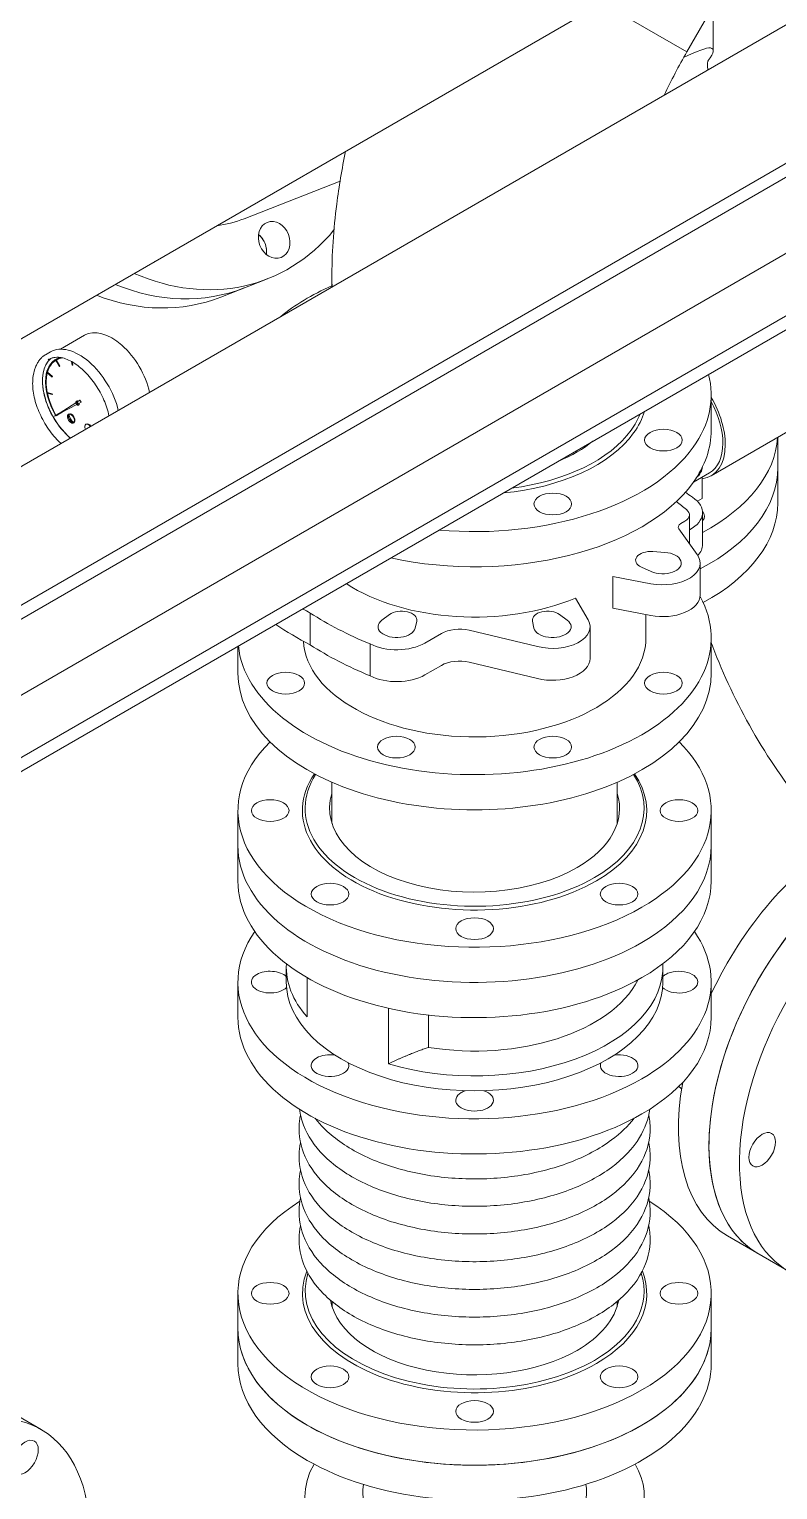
# Model space of a CAD drawing. Header units: millimetres. Extents: x -312439 to 477422, y -331570 to 212570.
# Drawn here: x 414884 to 415154, y 91150 to 91677 of the extents above; entities that cross this region are included whole.
import ezdxf

# ---------------------------------------------------------------- set-up
doc = ezdxf.new("R2010")
doc.units = ezdxf.units.MM

msp = doc.modelspace()

# ---------------------------------------------------------------- linework, layer by layer
at = {"color": 0, "linetype": 'Continuous', "lineweight": 0, "extrusion": (1.25969e-16, 0.816497, 0.57735)}
for p, q in [((414810.999, 91525.391), (416069.609, 92252.051)), ((414050.66, 91040.27), (415610.736, 91940.98)), ((414093.967, 91015.267), (415654.043, 91915.977)), ((414098.298, 91012.767), (415654.043, 91910.977)), ((414438.669, 91181.776), (415634.555, 91872.222)), ((414438.669, 91159.274), (415654.043, 91860.97)), ((414438.669, 91154.273), (415654.043, 91855.97)), ((415151.646, 91722.064), (415121.11, 91669.174)), ((415090.573, 91686.804), (415121.11, 91669.174)), ((415130.639, 91685.679), (415130.639, 91669.637)), ((414961.209, 91608.946), (414995.882, 91622.522)), ((414952.841, 91580.676), (414969.694, 91587.275)), ((414992.918, 91584.283), (414992.918, 91587.189)), ((414894.9, 91561.86), (414903.599, 91566.883)), ((414889.482, 91559.837), (414891.299, 91560.886)), ((414893.201, 91558.189), (414893.244, 91558.214)), ((414894.574, 91555.659), (414893.267, 91557.924)), ((414893.398, 91558), (414894.706, 91555.735)), ((414893.442, 91558.023), (414894.749, 91555.76)), ((414899.209, 91556.137), (414898.951, 91557.396)), ((414899.143, 91557.286), (414899.388, 91556.089)), ((414899.198, 91557.254), (414899.432, 91556.114)), ((414885.487, 91553.908), (414885.737, 91554.739)), ((414891.926, 91551.781), (414890.14, 91553.364)), ((414890.188, 91553.544), (414891.974, 91551.96)), ((414890.232, 91553.569), (414892.017, 91551.985)), ((414891.974, 91551.96), (414891.926, 91551.781)), ((414891.969, 91551.806), (414891.926, 91551.781)), ((414892.017, 91551.985), (414891.969, 91551.806)), ((414892.017, 91551.985), (414891.974, 91551.96)), ((414894.706, 91555.735), (414894.574, 91555.659)), ((414894.749, 91555.76), (414894.706, 91555.735)), ((414899.388, 91556.089), (414899.209, 91556.137)), ((414899.432, 91556.114), (414899.388, 91556.089)), ((414890.14, 91546.255), (414891.926, 91545.776)), ((414890.184, 91546.28), (414891.969, 91545.801)), ((414891.974, 91545.541), (414890.188, 91546.02)), ((414891.969, 91545.801), (414891.926, 91545.776)), ((414891.926, 91545.776), (414891.974, 91545.541)), ((414891.969, 91545.801), (414892.017, 91545.566)), ((414892.017, 91545.566), (414891.974, 91545.541)), ((414900.475, 91542.497), (414894.775, 91538.908)), ((414894.864, 91538.752), (414900.823, 91541.895)), ((414900.834, 91542.727), (414900.549, 91542.562)), ((414900.61, 91543.116), (414900.697, 91543.166)), ((414901.202, 91542.091), (414900.916, 91541.926)), ((414901.184, 91542.951), (414901.946, 91543.44)), ((414901.426, 91541.702), (414901.513, 91541.752)), ((414902.375, 91542.697), (414901.571, 91542.281)), ((414901.946, 91543.44), (414902.033, 91543.49)), ((414901.946, 91543.44), (414902.375, 91542.697)), ((414902.462, 91542.747), (414902.033, 91543.49)), ((414902.375, 91542.697), (414902.462, 91542.747)), ((415129.892, 91532.669), (415129.892, 91545.371)), ((414893.983, 91538.409), (414892.794, 91537.661)), ((414892.794, 91537.661), (414894.037, 91538.316)), ((414893.267, 91538.085), (414894.574, 91538.84)), ((414894.706, 91538.612), (414893.398, 91537.858)), ((414894.003, 91538.495), (414895.399, 91539.301)), ((414894.121, 91538.291), (414895.516, 91539.096)), ((414894.617, 91538.865), (414894.574, 91538.84)), ((414894.574, 91538.84), (414894.581, 91538.828)), ((414894.617, 91538.865), (414894.624, 91538.853)), ((414894.699, 91538.624), (414894.706, 91538.612)), ((414894.749, 91538.637), (414894.706, 91538.612)), ((414894.742, 91538.649), (414894.749, 91538.637)), ((414897.701, 91538.281), (414897.78, 91538.326)), ((414897.78, 91538.326), (414898.111, 91537.753)), ((414897.918, 91538.436), (414898.002, 91538.484)), ((414898.082, 91538.501), (414898.004, 91538.456)), ((414899.224, 91535.825), (414899.555, 91535.251)), ((414899.555, 91535.251), (414899.477, 91535.206)), ((414899.719, 91535.316), (414899.803, 91535.365)), ((414899.779, 91535.381), (414899.858, 91535.426)), ((415129.893, 91516.204), (415166.022, 91537.063)), ((414903.959, 91532.967), (414905.735, 91533.992)), ((414904.26, 91534.871), (414904.098, 91534.777)), ((414905.735, 91533.992), (414905.813, 91534.038)), ((415153.912, 91530.071), (415153.912, 91506.382)), ((415129.28, 91517.264), (415123.475, 91513.912)), ((415126.636, 91508.016), (415126.636, 91515.738)), ((415124.895, 91507.01), (415126.636, 91508.016)), ((415118.879, 91498.933), (415120.408, 91499.816)), ((415122.022, 91502.066), (415122.022, 91491.672)), ((415126.774, 91491.402), (415126.774, 91502.903)), ((415124.791, 91487.793), (415118.213, 91497.009)), ((415108.786, 91488.85), (415113.18, 91488.537)), ((415108.21, 91481.611), (415104.72, 91483.183)), ((415125.911, 91484.677), (415125.911, 91473.176)), ((415094.41, 91479.852), (415108.11, 91477.244)), ((415094.41, 91468.351), (415094.41, 91479.852)), ((415080.937, 91472.074), (415085.455, 91464.164)), ((415108.11, 91465.742), (415094.41, 91468.351)), ((414985.125, 91455.159), (414985.125, 91466.661)), ((415011.019, 91464.106), (415013.743, 91466.121)), ((415023.559, 91463.773), (415023.017, 91461.237)), ((415065.894, 91461.237), (415065.352, 91463.773)), ((415075.168, 91466.121), (415077.892, 91464.106)), ((415086.137, 91450.212), (415086.137, 91461.713)), ((415106.313, 91457.659), (415106.313, 91466.085)), ((415032.47, 91459.259), (415026.525, 91455.827)), ((415067.184, 91454.533), (415042.465, 91460.413)), ((415129.892, 91457.659), (415129.892, 91444.958)), ((414959.019, 91454.697), (414959.019, 91444.958)), ((415006.694, 91444.02), (415006.694, 91455.521)), ((415032.47, 91447.758), (415026.525, 91444.326)), ((415067.184, 91443.032), (415042.465, 91448.911)), ((414992.918, 91390.8), (414992.918, 91405.616)), ((415095.993, 91390.8), (415095.993, 91405.616)), ((414959.019, 91369.948), (414959.019, 91395.352)), ((415129.892, 91369.948), (415129.892, 91395.352)), ((414976.473, 91338.851), (414976.473, 91333.444)), ((414984.022, 91335.081), (414984.022, 91320.876)), ((415112.437, 91338.851), (415112.437, 91333.444)), ((414959.019, 91320.742), (414959.019, 91333.444)), ((415129.892, 91320.742), (415129.892, 91333.444)), ((415013.321, 91324.013), (415013.321, 91303.96)), ((415027.793, 91309.905), (415027.793, 91321.569)), ((415157.777, 91229.128), (415135.778, 91241.83)), ((414959.019, 91208.428), (414959.019, 91221.129)), ((415129.892, 91221.129), (415129.892, 91195.726)), ((414993.01, 91216.291), (414993.01, 91218.166)), ((415095.901, 91216.291), (415095.901, 91218.166)), ((414959.019, 91208.428), (414959.019, 91195.726)), ((414887.941, 91171.992), (414865.941, 91184.693))]:
    msp.add_line(p, q, dxfattribs=at)
at = {"color": 0, "linetype": 'Continuous', "lineweight": 0}
for centre, major_axis, ratio, start_param, end_param in [((415068.475, 91624.389), (62.002, 45.805), 0.0978959, 5.9678684, 6.8069815), ((414938.544, 91666.83), (-31.151, 79.556), 0.8133896, 2.4547659, 3.568342), ((414938.544, 91666.83), (-22.665, 57.884), 0.8133896, 2.9408554, 3.1415927), ((414963.661, 91598.005), (2.479, -6.33), 0.8133896, 1.6934346, 2.1832008), ((414963.661, 91598.005), (-2.479, 6.33), 0.8133896, 4.0999845, 5.3247935), ((414963.661, 91598.005), (2.479, -6.33), 0.8133896, 0.9583918, 1.6934346), ((414925.362, 91599.192), (-2.479, 6.33), 0.8133896, 3.1540604, 3.3744015), ((414930.117, 91663.531), (31.151, -79.556), 0.8133896, 5.6186012, 6.2831853), ((414930.117, 91663.531), (-31.151, 79.556), 0.8133896, 2.4770085, 3.1415927), ((415044.455, 91545.371), (85.437, 0), 0.5773503, 2.2183358, 2.5333194), ((415044.455, 91587.189), (-51.538, 0), 0.5773503, 0, 0.0934532), ((414921.691, 91660.232), (31.151, -79.556), 0.8133896, 5.6413481, 6.2831853), ((414913.551, 91549.645), (9.952, -17.238), 0.5773503, 1.06258, 3.1415927), ((414901.73, 91542.82), (-10.431, 18.066), 0.5773503, 4.2295428, 6.2831853), ((414901.73, 91542.82), (-9.42, 16.316), 0.5773503, 0.096874, 2.1107655), ((414901.988, 91542.969), (-8.787, 15.22), 0.5773503, 6.0888081, 7.8529571), ((414901.988, 91542.969), (-8.656, 14.993), 0.5773503, 6.0257636, 7.8526055), ((414902.032, 91542.994), (8.656, -14.993), 0.5773503, 3.1541907, 3.6575967), ((414902.032, 91542.994), (8.787, -15.22), 0.5773503, 2.9561273, 3.1415927), ((414884.578, 91573.049), (8.722, -15.107), 0.5773503, 6.2794167, 6.2869539), ((414884.775, 91572.859), (8.59, -14.879), 0.5773503, 6.279359, 6.2870116), ((414902.032, 91542.994), (8.656, -14.993), 0.5773503, 3.6771191, 4.1811955), ((414878.238, 91563.974), (8.722, -15.107), 0.5773503, 0.5198301, 0.5273674), ((414878.442, 91563.905), (8.59, -14.879), 0.5773503, 0.5197725, 0.5274251), ((415044.455, 91545.371), (85.437, 0), 0.5773503, 5.8904862, 6.4341683), ((414902.032, 91542.994), (-9.646, 16.708), 0.5773503, 0.8552539, 2.0967847), ((414878.417, 91549.34), (-8.59, 14.879), 0.5773503, 4.1849639, 4.1926165), ((414878.262, 91549.271), (-8.722, 15.107), 0.5773503, 4.1850216, 4.1925588), ((414902.032, 91542.994), (8.656, -14.993), 0.5773503, 4.1988865, 4.7047943), ((414901.018, 91542.409), (-0.408, 0.707), 0.5773503, 5.205927, 7.414303), ((414901.105, 91542.459), (0.408, -0.707), 0.5773503, 2.070741, 3.1415927), ((414901.018, 91542.409), (-0.408, 0.707), 0.5773503, 2.0106479, 4.2186585), ((414901.018, 91542.409), (-0.184, 0.318), 0.5773503, 4.712389, 6.2831853), ((414901.018, 91542.409), (-0.184, 0.318), 0.5773503, 3.1415927, 4.712389), ((414901.105, 91542.459), (0.408, -0.707), 0.5773503, 0, 1.0706563), ((415117.644, 91537.42), (12.249, -21.216), 0.5773503, 0.7853982, 1.5708486), ((415117.644, 91537.42), (-11.637, 20.155), 0.5773503, 3.9269908, 4.658325), ((414884.709, 91533.069), (-8.59, 14.879), 0.5773503, 4.7099494, 4.7162153), ((414884.643, 91532.879), (-8.722, 15.107), 0.5773503, 4.7086203, 4.7147928), ((414898.74, 91536.831), (0.901, -1.56), 0.5773503, 3.3104584, 6.1143196), ((414900.608, 91537.909), (1.681, -2.912), 0.8164966, 4.1561584, 5.2686196), ((414898.819, 91536.876), (0.901, -1.56), 0.5773503, 2.9727269, 3.3104584), ((414898.903, 91536.925), (0.901, -1.56), 0.5773503, 0, 3.1415927), ((414898.74, 91536.831), (0.901, -1.56), 0.5773503, 0.1688658, 2.9727269), ((414900.911, 91538.084), (-1.681, 2.912), 0.8164966, 1.0145657, 2.1270269), ((414898.819, 91536.876), (0.901, -1.56), 0.5773503, 6.1143196, 6.4520511), ((415044.455, 91546.171), (61.184, 0), 0.5773503, 5.8904862, 6.0645017), ((415044.455, 91545.371), (62.164, 0), 0.5773503, 5.8904862, 6.1165329), ((414904.998, 91533.218), (0.901, -1.56), 0.5773503, 1.7396621, 4.5435232), ((414905.077, 91533.263), (-0.901, 1.56), 0.5773503, 1.4019306, 1.423721), ((414905.161, 91533.311), (0.901, -1.56), 0.5773503, 1.7178716, 3.1415927), ((414905.077, 91533.263), (-0.901, 1.56), 0.5773503, 4.8594643, 4.8812547), ((415044.455, 91545.371), (62.164, 0), 0.5773503, 4.8790414, 5.8904862), ((415044.455, 91546.171), (61.184, 0), 0.5773503, 4.9310726, 5.8904862), ((415044.455, 91532.669), (85.437, 0), 0.5773503, 5.8904862, 6.2831853), ((415068.475, 91531.785), (-85.437, 0), 0.5773503, 2.3217892, 3.1062161), ((415044.455, 91545.371), (85.437, 0), 0.5773503, 4.561406, 5.8904862), ((415044.455, 91546.171), (52.364, 0), 0.5773503, 5.3288322, 5.666742), ((415117.644, 91537.42), (12.249, -21.216), 0.5773503, 6.0435971, 7.0685835), ((415117.644, 91537.42), (-11.637, 20.155), 0.5773503, 3.1415927, 3.9269908), ((415112.369, 91519.905), (14.405, 0), 0.5773503, 5.7130542, 6.2239078), ((415068.475, 91519.083), (-85.437, 0), 0.5773503, 2.3080579, 3.1415927), ((415044.455, 91532.669), (85.437, 0), 0.5773503, 4.3501332, 5.8904862), ((414919.732, 91414.654), (260.291, 0), 0.5773503, 0.6741592, 0.6895054), ((414909.733, 91417.686), (258.723, 0), 0.5773503, 0.6158462, 0.6398435), ((415116.51, 91502.066), (5.512, 0), 0.5773503, 5.4977871, 6.925226), ((415112.369, 91502.903), (14.405, 0), 0.5773503, 5.4467454, 7.0156557), ((415068.475, 91506.382), (-85.437, 0), 0.5773503, 2.3250516, 3.1415927), ((415121.044, 91497.683), (-3.062, 0), 0.5773503, 5.4977871, 6.673973), ((415120.66, 91501.656), (-6.798, 0), 0.5773503, 2.6892311, 3.6026185), ((415108.111, 91485.692), (-5.512, 0), 0.5773503, 4.5896219, 7.191349), ((415112.355, 91484.677), (13.556, 0), 0.5773503, 4.3938817, 6.6926019), ((415112.355, 91484.677), (6.737, 0), 0.5773503, 4.0497563, 7.7312146), ((415112.369, 91491.402), (14.405, 0), 0.5773503, 5.7869852, 6.2831853), ((415044.455, 91500.915), (-61.857, 0), 0.5773503, 0.7238005, 2.2015749), ((415044.455, 91457.659), (-85.437, 0), 0.5773503, 0.0583848, 3.4494503), ((415112.355, 91473.176), (13.556, 0), 0.5773503, 4.3938817, 6.2831853), ((415072.028, 91522.751), (-130.347, 0), 0.5773503, 0.8117788, 0.8410176), ((415018.088, 91464.163), (5.512, 0), 0.5773503, 6.1604182, 8.7621453), ((415070.822, 91464.163), (5.512, 0), 0.5773503, 0.6626311, 3.2643581), ((415072.028, 91511.249), (-130.347, 0), 0.5773503, 0.7036167, 0.8410176), ((415082.276, 91516.834), (-130.347, 0), 0.5773503, 0.7297787, 0.9522566), ((415016.33, 91461.713), (-6.737, 0), 0.5773503, 5.6205526, 9.3020109), ((415072.58, 91461.713), (-6.737, 0), 0.5773503, 0.1227655, 3.8042237), ((415072.58, 91461.713), (-13.556, 0), 0.5773503, 1.1613797, 3.4601), ((415044.455, 91457.659), (-61.857, 0), 0.5773503, 0.0330046, 3.1415927), ((415038.966, 91455.509), (-9.187, 0), 0.5773503, 4.3216013, 5.4977871), ((415082.276, 91505.333), (-130.347, 0), 0.5773503, 0.7297787, 0.9522566), ((415016.33, 91461.713), (-14.418, 0), 0.5773503, 0.8388235, 2.3561945), ((415038.966, 91444.007), (-9.187, 0), 0.5773503, 4.3216013, 5.4977871), ((415072.58, 91450.212), (-13.556, 0), 0.5773503, 1.1613797, 3.1415927), ((415044.455, 91444.958), (-85.437, 0), 0.5773503, 0, 3.1415927), ((415016.33, 91450.212), (-14.418, 0), 0.5773503, 0.8388235, 2.3561945), ((415044.455, 91395.352), (-85.437, 0), 0.5773503, 5.7563139, 8.6393798), ((415044.455, 91395.352), (-85.437, 0), 0.5773503, 2.3561945, 3.668464), ((415044.455, 91395.352), (62.164, 0), 0.5773503, 2.763109, 5.4977871), ((415044.455, 91396.152), (61.184, 0), 0.5773503, 2.7871538, 5.4977871), ((415044.455, 91396.152), (61.184, 0), 0.5773503, 5.4977871, 6.6376241), ((415044.455, 91395.352), (62.164, 0), 0.5773503, 5.4977871, 6.661669), ((415044.455, 91396.152), (52.364, 0), 0.5773503, 2.9636533, 5.4977871), ((415044.455, 91396.152), (52.364, 0), 0.5773503, 5.4977871, 6.4611246), ((415189.496, 91309.469), (-42.718, -73.99), 0.5773503, 3.1415927, 6.2831853), ((415200.496, 91303.118), (-42.718, -73.99), 0.5773503, 2.4008806, 7.0238973), ((415044.455, 91382.65), (85.437, 0), 0.5773503, 3.1415927, 5.4977871), ((415044.455, 91382.65), (85.437, 0), 0.5773503, 5.4977871, 6.2831853), ((415178.496, 91315.82), (-42.718, -73.99), 0.5773503, 3.9269908, 4.8618712), ((415189.496, 91309.469), (42.718, 73.99), 0.5773503, 0.7853982, 3.1415927), ((415044.455, 91369.948), (85.437, 0), 0.5773503, 3.1415927, 5.4977871), ((415044.455, 91369.948), (85.437, 0), 0.5773503, 5.4977871, 6.2831853), ((415044.455, 91333.444), (85.437, 0), 0.5773503, 2.7625544, 5.4977871), ((415044.455, 91333.444), (85.437, 0), 0.5773503, 5.4977871, 6.6622236), ((414970.655, 91333.444), (6.798, 0), 0.5773503, 2.3561945, 5.7639057), ((414970.655, 91333.444), (6.798, 0), 0.5773503, 0.543593, 2.3561945), ((415044.455, 91338.851), (-67.982, 0), 0.5773503, 6.2526983, 6.7589009), ((415044.455, 91338.851), (-67.982, 0), 0.5773503, 1.0950808, 3.1720797), ((415118.256, 91333.444), (6.798, 0), 0.5773503, 3.6608723, 8.6393798), ((415118.256, 91333.444), (6.798, 0), 0.5773503, 2.3561945, 2.5979996), ((415044.455, 91333.444), (-67.982, 0), 0.5773503, 0, 3.1415927), ((415044.455, 91343.931), (-61.245, 0), 0.5773503, 1.2952655, 2.8630201), ((415044.455, 91320.742), (-85.437, 0), 0.5773503, 0, 2.3561945), ((415044.455, 91320.742), (-85.437, 0), 0.5773503, 2.3561945, 3.1415927), ((414992.271, 91303.315), (6.798, 0), 0.5773503, 2.3561945, 6.5493038), ((414992.271, 91303.315), (6.798, 0), 0.5773503, 1.3046778, 2.3561945), ((415096.64, 91303.315), (6.798, 0), 0.5773503, 2.8754741, 8.1201002), ((415044.455, 91290.835), (6.798, 0), 0.5773503, 2.3561945, 7.334702), ((415044.455, 91290.835), (6.798, 0), 0.5773503, 2.090076, 2.3561945), ((415178.496, 91315.82), (-42.718, -73.99), 0.5773503, 5.2745215, 6.2831853), ((415044.455, 91221.129), (-85.437, 0), 0.5773503, 5.5424733, 8.6393798), ((415044.455, 91221.129), (-85.437, 0), 0.5773503, 2.3561945, 3.8823047), ((415044.455, 91221.129), (-62.164, 0), 0.5773503, 6.0571064, 8.6393798), ((415044.455, 91221.93), (61.184, 0), 0.5773503, 2.9580887, 5.4977871), ((415044.455, 91221.93), (61.184, 0), 0.5773503, 5.4977871, 6.4666893), ((415044.455, 91221.129), (-62.164, 0), 0.5773503, 2.3561945, 3.3676716), ((415044.455, 91221.93), (52.364, 0), 0.5773503, 3.2490788, 5.4977871), ((415044.455, 91221.93), (52.364, 0), 0.5773503, 5.4977871, 6.1756992), ((415044.455, 91208.428), (85.437, 0), 0.5773503, 3.1415927, 5.4977871), ((415044.455, 91208.428), (-85.437, 0), 0.5773503, 0, 0.7853982), ((415044.455, 91208.428), (-85.437, 0), 0.5773503, 0.7853982, 3.1415927), ((415044.455, 91208.428), (85.437, 0), 0.5773503, 5.4977871, 6.2831853), ((415044.455, 91195.726), (85.437, 0), 0.5773503, 3.1415927, 3.9269908), ((415044.455, 91195.726), (85.437, 0), 0.5773503, 3.9269908, 6.2831853), ((414845.223, 91098.001), (-42.718, -73.99), 0.5773503, 2.4008806, 7.0238973), ((415044.455, 91148.07), (-61.245, 0), 0.5773503, 5.9543859, 8.6393798), ((415044.455, 91148.07), (-61.245, 0), 0.5773503, 2.3561945, 3.4703921), ((415044.455, 91149.57), (-40.422, 0), 0.5773503, 6.1706843, 8.6393798), ((415044.455, 91149.57), (-40.422, 0), 0.5773503, 2.3561945, 3.2540937)]:
    msp.add_ellipse(centre, major_axis=major_axis, ratio=ratio, start_param=start_param, end_param=end_param, dxfattribs=at)
for centre, major_axis, ratio in [((414972.087, 91601.304), (-2.479, 6.33), 0.8133896), ((414900.732, 91542.244), (-0.184, 0.318), 0.5773503), ((414894.062, 91538.393), (-0.059, 0.102), 0.5773503), ((415112.638, 91529.065), (6.798, 0), 0.5773503), ((415072.697, 91506.005), (6.798, 0), 0.5773503), ((414976.273, 91441.354), (-6.798, 0), 0.5773503), ((415112.638, 91441.354), (-6.798, 0), 0.5773503), ((415016.213, 91418.294), (-6.798, 0), 0.5773503), ((415072.697, 91418.294), (-6.798, 0), 0.5773503), ((414970.655, 91395.352), (-6.798, 0), 0.5773503), ((415118.256, 91395.352), (-6.798, 0), 0.5773503), ((414992.271, 91365.223), (-6.798, 0), 0.5773503), ((415096.64, 91365.223), (-6.798, 0), 0.5773503), ((415044.455, 91352.743), (-6.798, 0), 0.5773503), ((415148.311, 91272.99), (-3.399, -5.887), 0.5773503), ((414970.655, 91221.129), (-6.798, 0), 0.5773503), ((415118.256, 91221.129), (-6.798, 0), 0.5773503), ((414992.271, 91191.001), (-6.798, 0), 0.5773503), ((415096.64, 91191.001), (-6.798, 0), 0.5773503), ((415044.455, 91178.521), (-6.798, 0), 0.5773503), ((414882.123, 91161.914), (-3.399, -5.887), 0.5773503)]:
    msp.add_ellipse(centre, major_axis=major_axis, ratio=ratio, dxfattribs=at)
for points in [[(415121.11, 91669.174), (415118.162, 91664.069), (415115.425, 91658.843), (415112.935, 91653.575)], [(415118.169, 91295.804), (415118.511, 91295.509), (415118.854, 91295.216), (415119.198, 91294.923)]]:
    msp.add_open_spline(points, degree=3, dxfattribs=at)
for points, knots in [([(415128.811, 91666.054), (415128.788, 91666.023), (415128.766, 91665.986), (415128.706, 91665.857), (415128.671, 91665.747), (415128.614, 91665.478), (415128.592, 91665.319), (415128.563, 91664.963), (415128.556, 91664.766), (415128.556, 91664.353), (415128.563, 91664.126), (415128.592, 91663.642), (415128.614, 91663.386), (415128.659, 91662.976), (415128.677, 91662.826), (415128.697, 91662.675)], [17.8979536, 17.8979536, 17.8979536, 17.8979536, 18.5592168, 18.5592168, 19.797742, 19.797742, 21.0362672, 21.0362672, 22.2747923, 22.2747923, 23.5133175, 23.5133175, 24.7518427, 24.7518427, 25.4575896, 25.4575896, 25.4575896, 25.4575896]), ([(414997.884, 91633.29), (414996.557, 91626.928), (414995.482, 91620.563), (414993.524, 91605.159), (414992.918, 91596.136), (414992.918, 91587.189)], [2.87434417, 2.87434417, 2.87434417, 2.87434417, 2.98451302, 2.98451302, 3.14159265, 3.14159265, 3.14159265, 3.14159265]), ([(414885.737, 91554.739), (414885.877, 91555.202), (414886.04, 91555.643), (414886.412, 91556.48), (414886.621, 91556.875), (414887.082, 91557.614), (414887.334, 91557.958), (414887.881, 91558.592), (414888.174, 91558.882), (414888.8, 91559.403), (414889.133, 91559.635), (414889.482, 91559.837)], [0.28826209, 0.28826209, 0.28826209, 0.28826209, 0.3876893, 0.3876893, 0.48711652, 0.48711652, 0.58654373, 0.58654373, 0.68597095, 0.68597095, 0.78539816, 0.78539816, 0.78539816, 0.78539816]), ([(414890.493, 91558.087), (414890.801, 91558.265), (414891.125, 91558.416), (414891.8, 91558.665), (414892.151, 91558.762), (414892.879, 91558.9), (414893.255, 91558.941), (414894.029, 91558.968), (414894.426, 91558.953), (414895.104, 91558.881), (414895.379, 91558.84), (414895.657, 91558.786)], [0.78539816, 0.78539816, 0.78539816, 0.78539816, 0.88482538, 0.88482538, 0.9842526, 0.9842526, 1.08367982, 1.08367982, 1.18310703, 1.18310703, 1.24950981, 1.24950981, 1.24950981, 1.24950981]), ([(414895.23, 91558.895), (414896.613, 91558.571), (414898.074, 91557.948), (414900.987, 91556.163), (414902.439, 91555.006), (414905.191, 91552.268), (414906.49, 91550.687), (414908.803, 91547.262), (414909.815, 91545.417), (414911.447, 91541.654), (414912.067, 91539.737), (414912.462, 91537.866), (414912.466, 91537.851), (414912.469, 91537.836)], [1.2825342, 1.2825342, 1.2825342, 1.2825342, 1.6011159, 1.6011159, 1.9178106, 1.9178106, 2.2350083, 2.2350083, 2.5526072, 2.5526072, 2.8701497, 2.8701497, 2.8727534, 2.8727534, 2.8727534, 2.8727534]), ([(414895.142, 91527.832), (414894.806, 91528.138), (414894.474, 91528.457), (414892.712, 91530.231), (414891.367, 91531.891), (414888.992, 91535.475), (414887.961, 91537.398), (414886.315, 91541.316), (414885.7, 91543.31), (414884.95, 91547.174), (414884.816, 91549.042), (414885.01, 91551.881), (414885.195, 91552.94), (414885.487, 91553.908)], [4.994677, 4.994677, 4.994677, 4.994677, 5.0684102, 5.0684102, 5.391154, 5.391154, 5.7135204, 5.7135204, 6.0359673, 6.0359673, 6.3589053, 6.3589053, 6.5714474, 6.5714474, 6.5714474, 6.5714474]), ([(415129.892, 91456.033), (415130.088, 91455.5), (415130.286, 91454.967), (415134.289, 91444.347), (415139.104, 91434.125), (415150.384, 91414.409), (415156.87, 91404.929), (415167.483, 91391.827), (415171.31, 91387.523), (415175.178, 91383.558)], [0.49328515, 0.49328515, 0.49328515, 0.49328515, 0.50760913, 0.50760913, 0.77855804, 0.77855804, 1.053397, 1.053397, 1.20100199, 1.20100199, 1.20100199, 1.20100199]), ([(414981.243, 91287.557), (414981.486, 91285.622), (414981.972, 91283.705), (414984.175, 91277.951), (414986.652, 91274.286), (414993.428, 91267.455), (414997.842, 91264.331), (415008.111, 91259.052), (415013.989, 91256.914), (415026.548, 91253.855), (415033.224, 91252.931), (415046.713, 91252.368), (415053.523, 91252.726), (415066.626, 91254.69), (415072.916, 91256.297), (415084.371, 91260.635), (415089.531, 91263.37), (415098.161, 91269.758), (415101.639, 91273.414), (415105.987, 91280.619), (415107.229, 91284.054), (415107.667, 91287.557)], [2.4283731, 2.4283731, 2.4283731, 2.4283731, 2.5737204, 2.5737204, 2.8762787, 2.8762787, 3.1995214, 3.1995214, 3.527763, 3.527763, 3.8548309, 3.8548309, 4.1810229, 4.1810229, 4.5075647, 4.5075647, 4.835429, 4.835429, 5.1625333, 5.1625333, 5.4256085, 5.4256085, 5.4256085, 5.4256085]), ([(414981.605, 91285.449), (414981.465, 91284.805), (414981.351, 91284.158), (414980.747, 91279.597), (414981.241, 91275.612), (414984.175, 91267.949), (414986.652, 91264.285), (414993.428, 91257.454), (414997.842, 91254.33), (415008.111, 91249.051), (415013.989, 91246.913), (415026.548, 91243.854), (415033.224, 91242.93), (415046.713, 91242.367), (415053.523, 91242.725), (415066.626, 91244.689), (415072.916, 91246.295), (415084.371, 91250.634), (415089.531, 91253.368), (415098.161, 91259.757), (415101.639, 91263.413), (415106.348, 91271.216), (415107.662, 91275.345), (415107.909, 91281.502), (415107.732, 91283.491), (415107.306, 91285.449)], [2.2310237, 2.2310237, 2.2310237, 2.2310237, 2.2798116, 2.2798116, 2.5737204, 2.5737204, 2.8762787, 2.8762787, 3.1995214, 3.1995214, 3.527763, 3.527763, 3.8548309, 3.8548309, 4.1810229, 4.1810229, 4.5075647, 4.5075647, 4.835429, 4.835429, 5.1625333, 5.1625333, 5.4745897, 5.4745897, 5.6229579, 5.6229579, 5.6229579, 5.6229579]), ([(414986.858, 91284.31), (414987.769, 91283.128), (414988.776, 91281.983), (414993.379, 91277.341), (414997.799, 91274.212), (415008.083, 91268.925), (415013.97, 91266.784), (415026.547, 91263.722), (415033.232, 91262.798), (415046.737, 91262.237), (415053.554, 91262.596), (415066.67, 91264.566), (415072.967, 91266.177), (415084.434, 91270.526), (415089.6, 91273.267), (415097.125, 91278.846), (415099.866, 91281.474), (415102.053, 91284.31)], [2.7750585, 2.7750585, 2.7750585, 2.7750585, 2.8761769, 2.8761769, 3.199469, 3.199469, 3.5278984, 3.5278984, 3.855131, 3.855131, 4.1814683, 4.1814683, 4.5081649, 4.5081649, 4.8362139, 4.8362139, 5.0789232, 5.0789232, 5.0789232, 5.0789232]), ([(414981.605, 91275.448), (414981.465, 91274.804), (414981.351, 91274.157), (414980.747, 91269.596), (414981.241, 91265.611), (414984.175, 91257.948), (414986.652, 91254.283), (414993.428, 91247.452), (414997.842, 91244.328), (415008.111, 91239.05), (415013.989, 91236.912), (415026.548, 91233.852), (415033.224, 91232.928), (415046.713, 91232.365), (415053.523, 91232.723), (415066.626, 91234.687), (415072.916, 91236.294), (415084.371, 91240.632), (415089.531, 91243.367), (415098.161, 91249.756), (415101.639, 91253.412), (415106.348, 91261.215), (415107.662, 91265.343), (415107.909, 91271.5), (415107.732, 91273.49), (415107.306, 91275.448)], [2.2310237, 2.2310237, 2.2310237, 2.2310237, 2.2798116, 2.2798116, 2.5737204, 2.5737204, 2.8762787, 2.8762787, 3.1995214, 3.1995214, 3.527763, 3.527763, 3.8548309, 3.8548309, 4.1810229, 4.1810229, 4.5075647, 4.5075647, 4.835429, 4.835429, 5.1625333, 5.1625333, 5.4745897, 5.4745897, 5.6229579, 5.6229579, 5.6229579, 5.6229579]), ([(414981.605, 91265.447), (414981.465, 91264.803), (414981.351, 91264.156), (414980.747, 91259.595), (414981.241, 91255.61), (414984.175, 91247.947), (414986.652, 91244.282), (414993.428, 91237.451), (414997.842, 91234.327), (415008.111, 91229.048), (415013.989, 91226.91), (415026.548, 91223.851), (415033.224, 91222.927), (415046.713, 91222.364), (415053.523, 91222.722), (415066.626, 91224.686), (415072.916, 91226.293), (415084.371, 91230.631), (415089.531, 91233.366), (415098.161, 91239.755), (415101.639, 91243.41), (415106.348, 91251.214), (415107.662, 91255.342), (415107.909, 91261.499), (415107.732, 91263.489), (415107.306, 91265.447)], [2.2310237, 2.2310237, 2.2310237, 2.2310237, 2.2798116, 2.2798116, 2.5737204, 2.5737204, 2.8762787, 2.8762787, 3.1995214, 3.1995214, 3.527763, 3.527763, 3.8548309, 3.8548309, 4.1810229, 4.1810229, 4.5075647, 4.5075647, 4.835429, 4.835429, 5.1625333, 5.1625333, 5.4745897, 5.4745897, 5.6229579, 5.6229579, 5.6229579, 5.6229579]), ([(414981.605, 91255.445), (414981.465, 91254.802), (414981.351, 91254.154), (414980.747, 91249.593), (414981.241, 91245.609), (414984.175, 91237.946), (414986.652, 91234.281), (414993.428, 91227.45), (414997.842, 91224.326), (415008.111, 91219.047), (415013.989, 91216.909), (415026.548, 91213.85), (415033.224, 91212.926), (415046.713, 91212.363), (415053.523, 91212.721), (415066.626, 91214.685), (415072.916, 91216.292), (415084.371, 91220.63), (415089.531, 91223.365), (415098.161, 91229.753), (415101.639, 91233.409), (415106.348, 91241.212), (415107.662, 91245.341), (415107.909, 91251.498), (415107.732, 91253.488), (415107.306, 91255.445)], [2.2310237, 2.2310237, 2.2310237, 2.2310237, 2.2798116, 2.2798116, 2.5737204, 2.5737204, 2.8762787, 2.8762787, 3.1995214, 3.1995214, 3.527763, 3.527763, 3.8548309, 3.8548309, 4.1810229, 4.1810229, 4.5075647, 4.5075647, 4.835429, 4.835429, 5.1625333, 5.1625333, 5.4745897, 5.4745897, 5.6229579, 5.6229579, 5.6229579, 5.6229579]), ([(414981.605, 91245.444), (414981.465, 91244.8), (414981.351, 91244.153), (414980.747, 91239.592), (414981.241, 91235.607), (414984.175, 91227.944), (414986.652, 91224.28), (414993.428, 91217.449), (414997.842, 91214.325), (415008.111, 91209.046), (415013.989, 91206.908), (415026.548, 91203.849), (415033.224, 91202.924), (415046.713, 91202.362), (415053.523, 91202.719), (415066.626, 91204.684), (415072.916, 91206.29), (415084.371, 91210.629), (415089.531, 91213.363), (415098.161, 91219.752), (415101.639, 91223.408), (415106.348, 91231.211), (415107.662, 91235.34), (415107.909, 91241.496), (415107.732, 91243.486), (415107.306, 91245.444)], [2.2310237, 2.2310237, 2.2310237, 2.2310237, 2.2798116, 2.2798116, 2.5737204, 2.5737204, 2.8762787, 2.8762787, 3.1995214, 3.1995214, 3.527763, 3.527763, 3.8548309, 3.8548309, 4.1810229, 4.1810229, 4.5075647, 4.5075647, 4.835429, 4.835429, 5.1625333, 5.1625333, 5.4745897, 5.4745897, 5.6229579, 5.6229579, 5.6229579, 5.6229579])]:
    msp.add_open_spline(points, degree=3, knots=knots, dxfattribs=at)
msp.add_rational_spline([(415013.321, 91303.96), (415020.935, 91307.573), (415027.793, 91309.905)], [1, 1.00639877115, 1], degree=2, dxfattribs=at)

doc.saveas('drawing.dxf')
